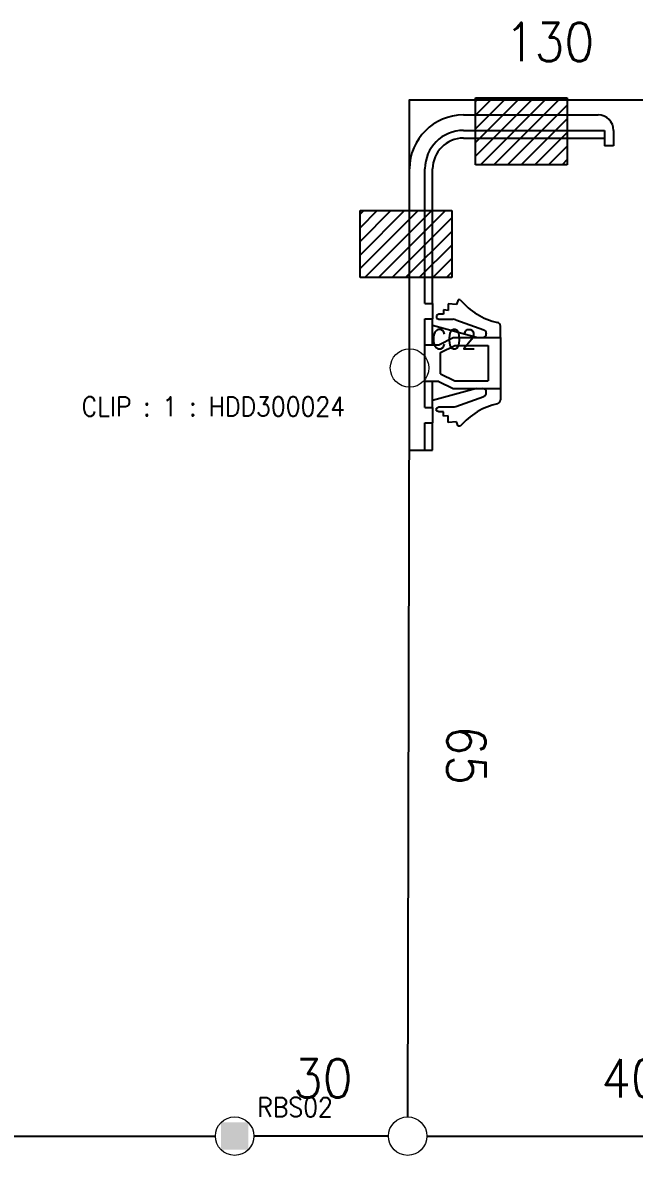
# Model space of a CAD drawing. Header units: inches. Extents: x 47316 to 59086, y 3141 to 11743.
# Drawn here: x 50955.9 to 51035.4, y 3670.7 to 3817.7 of the extents above; entities that cross this region are included whole.
import ezdxf

# ---------------------------------------------------------------- set-up
doc = ezdxf.new("R2010")
doc.units = ezdxf.units.IN
doc.header["$MEASUREMENT"] = 0
doc.styles.get("Standard").update_dxf_attribs({"font": ''})
doc.styles.get('Standard').set_extended_font_data('SimSun')
doc.linetypes.add('_VH_FELT_TAPE', pattern='A,0.4,-0.7,["FELT",Standard,S=0.3,R=0,X=-0.5,Y=-0.15],-0.7', length=1.8)

msp = doc.modelspace()

# ---------------------------------------------------------------- linework, layer by layer
at = {"color": 0, "lineweight": -3}
for p, q in [((51022.31, 3807.97), (51014.77, 3800.43)), ((51020.54, 3807.97), (51014.77, 3802.2)), ((51018.77, 3807.97), (51014.77, 3803.97)), ((51017.01, 3807.97), (51014.77, 3805.74)), ((51015.24, 3807.97), (51014.77, 3807.5)), ((51014.77, 3799.28), (51014.77, 3807.97)), ((51014.77, 3807.97), (51026.68, 3807.97)), ((51024.08, 3807.97), (51015.39, 3799.28)), ((51025.84, 3807.97), (51017.15, 3799.28)), ((51026.68, 3807.97), (51026.68, 3799.28)), ((51026.68, 3807.04), (51018.92, 3799.28)), ((51013.19, 3805.76), (51030.69, 3805.76)), ((51026.68, 3805.27), (51020.69, 3799.28)), ((51013.19, 3803.76), (51031.49, 3803.76)), ((51026.68, 3803.5), (51022.46, 3799.28)), ((51031.49, 3803.76), (51031.49, 3801.76)), ((51032.69, 3803.76), (51032.69, 3801.76)), ((51013.19, 3802.76), (51031.49, 3802.76)), ((51026.68, 3801.73), (51024.23, 3799.28)), ((51032.69, 3801.76), (51031.49, 3801.76)), ((51026.68, 3799.28), (51014.77, 3799.28)), ((51026.68, 3799.97), (51025.99, 3799.28)), ((51006.19, 3762.26), (51006.19, 3798.76)), ((51008.19, 3781.31), (51008.19, 3798.76)), ((51009.19, 3781.31), (51009.19, 3798.76)), ((51007.3, 3793.35), (50999.76, 3785.82)), ((51005.53, 3793.35), (50999.76, 3787.58)), ((51003.76, 3793.35), (50999.76, 3789.35)), ((51002, 3793.35), (50999.76, 3791.12)), ((51000.23, 3793.35), (50999.76, 3792.89)), ((50999.76, 3784.66), (50999.76, 3793.35)), ((50999.76, 3793.35), (51011.67, 3793.35)), ((51009.07, 3793.35), (51000.38, 3784.66)), ((51010.84, 3793.35), (51002.15, 3784.66)), ((51011.67, 3793.35), (51011.67, 3784.66)), ((51011.67, 3792.42), (51003.91, 3784.66)), ((51011.67, 3790.65), (51005.68, 3784.66)), ((51011.67, 3788.88), (51007.45, 3784.66)), ((51011.67, 3787.12), (51009.22, 3784.66)), ((51011.67, 3784.66), (50999.76, 3784.66)), ((51011.67, 3785.35), (51010.98, 3784.66)), ((51012.49, 3781.76), (51012.27, 3781.16)), ((51012.78, 3781.76), (51012.49, 3781.76)), ((51008.19, 3781.31), (51009.19, 3781.31)), ((51009.19, 3781.31), (51009.19, 3779.31)), ((51010.6, 3780.45), (51010.6, 3779.9)), ((51011.22, 3780.4), (51010.6, 3780.45)), ((51011.22, 3781.25), (51011.22, 3780.4)), ((51012.27, 3781.16), (51011.22, 3781.25)), ((51008.19, 3779.31), (51009.19, 3779.31)), ((51008.19, 3767.81), (51008.19, 3779.31)), ((51009.19, 3775.94), (51009.19, 3779.31)), ((51009.99, 3779.9), (51009.69, 3779.75)), ((51009.69, 3779.75), (51009.69, 3779.4)), ((51009.69, 3779.4), (51009.99, 3779.25)), ((51010.6, 3779.9), (51009.99, 3779.9)), ((51009.99, 3779.25), (51011.87, 3779.25)), ((51012.21, 3779.19), (51015.83, 3777.88)), ((51014.89, 3776.86), (51009.19, 3778.43)), ((51016.16, 3777.41), (51016.16, 3777.36)), ((51017.99, 3776.86), (51017.99, 3778.34)), ((51008.19, 3775.94), (51009.99, 3775.94)), ((51009.99, 3775.94), (51011.86, 3776.86)), ((51010.19, 3774.93), (51012.09, 3775.85)), ((51011.86, 3776.86), (51017.99, 3776.86)), ((51012.09, 3775.85), (51016.39, 3775.85)), ((51016.39, 3775.85), (51016.39, 3771.26)), ((51017.99, 3776.86), (51017.99, 3770.26)), ((51010.19, 3772.18), (51010.19, 3774.93)), ((51009.99, 3771.17), (51008.19, 3771.17)), ((51009.19, 3767.81), (51009.19, 3771.17)), ((51009.99, 3771.17), (51011.86, 3770.26)), ((51010.19, 3772.18), (51012.09, 3771.26)), ((51012.09, 3771.26), (51016.39, 3771.26)), ((51014.89, 3770.26), (51009.19, 3768.68)), ((51011.86, 3770.26), (51017.99, 3770.26)), ((51016.16, 3769.71), (51016.16, 3769.76)), ((51017.99, 3770.26), (51017.99, 3768.77)), ((51012.21, 3767.92), (51015.83, 3769.24)), ((51008.19, 3767.81), (51009.19, 3767.81)), ((51009.19, 3767.81), (51009.19, 3765.81)), ((51009.69, 3767.71), (51009.99, 3767.86)), ((51009.69, 3767.36), (51009.69, 3767.71)), ((51009.99, 3767.21), (51009.69, 3767.36)), ((51009.99, 3767.86), (51011.87, 3767.86)), ((51010.6, 3767.21), (51009.99, 3767.21)), ((51010.6, 3766.66), (51010.6, 3767.21)), ((51011.22, 3766.71), (51010.6, 3766.66)), ((51011.22, 3765.86), (51011.22, 3766.71)), ((51008.19, 3765.81), (51009.19, 3765.81)), ((51008.19, 3762.26), (51008.19, 3765.81)), ((51009.19, 3762.26), (51009.19, 3765.81)), ((51012.27, 3765.95), (51011.22, 3765.86)), ((51012.49, 3765.35), (51012.27, 3765.95)), ((51012.78, 3765.35), (51012.49, 3765.35)), ((51006.19, 3762.26), (51008.19, 3762.26)), ((51008.19, 3762.26), (51009.19, 3762.26))]:
    msp.add_line(p, q, dxfattribs=at)
at = {"color": 0, "linetype": '_VH_FELT_TAPE', "lineweight": -3, "ltscale": 5}
for p, q in [((51005.95, 3675.72), (51006.18, 3770.42)), ((50915.99, 3673.22), (50980.97, 3673.22)), ((51003.44, 3673.22), (50985.97, 3673.22)), ((51008.44, 3673.22), (51061.02, 3673.22))]:
    msp.add_line(p, q, dxfattribs=at)
msp.add_lwpolyline([(51006.19, 3775.42), (51006.19, 3807.74), (51041.28, 3807.74)], dxfattribs=at)
at = {"color": 0, "linetype": 'Continuous', "lineweight": 15}
for centre in [(51006.19, 3772.92), (50983.47, 3673.22), (51005.94, 3673.22)]:
    msp.add_circle(centre, 2.5, dxfattribs=at)
at = {"color": 0, "lineweight": -3}
for centre, radius, start, end in [((51013.19, 3798.76), 7, 90, 180), ((51030.69, 3803.76), 2, 0.0001, 90), ((51013.19, 3798.76), 5, 90, 180), ((51013.19, 3798.76), 4, 90, 179.9999), ((51019.63, 3787.59), 9, 220.3899, 256.9515), ((51011.87, 3778.25), 1, 70, 90), ((51017.49, 3778.34), 0.5, 0, 76.9515), ((51015.66, 3777.36), 0.5, 270, 0), ((51015.66, 3777.41), 0.5, 0, 70), ((51015.66, 3769.76), 0.5, 0, 89.8823), ((51015.66, 3769.71), 0.5, 290, 0), ((51019.63, 3759.52), 9, 103.0485, 139.6101), ((51017.49, 3768.77), 0.5, 283.0485, 0), ((51011.87, 3768.86), 1, 270, 290)]:
    msp.add_arc(centre, radius, start, end, dxfattribs=at)
at = {"color": 0, "linetype": 'Continuous', "lineweight": 15, "extrusion": (0, 0, -1)}
msp.add_solid([(-50981.7, 3674.99), (-50981.7, 3671.45), (-50985.23, 3674.99), (-50985.23, 3671.45)], dxfattribs=at)

# ---------------------------------------------------------------- texts
at = {"color": 7, "linetype": '_VH_FELT_TAPE', "lineweight": 18, "ltscale": 5, "char_height": 5, "attachment_point": 1}
for s, insert, width in [('\\Fromans.shx;\\W0.9000000000;\\T1.0000000000;\\o\\l130', (51018.59, 3817.74), 12.8571), ('\\Fromans.shx;\\W0.9000000000;\\T1.0000000000;\\o\\l30', (50991.06, 3683.22), 8.5714), ('\\Fromans.shx;\\W0.9000000000;\\T1.0000000000;\\o\\l40', (51031.09, 3683.22), 8.5714)]:
    msp.add_mtext(s, dxfattribs=dict(at, insert=insert, width=width))
at = {"color": 21, "linetype": 'Continuous', "lineweight": 15, "char_height": 2.5, "attachment_point": 1}
for s, insert, width in [('\\Fromans.shx;\\W0.9000000000;\\T1.0000000000;\\o\\lC02', (51009.01, 3777.92), 6.5357), ('\\Fromans.shx;\\W0.9000000000;\\T1.0000000000;\\o\\lRBS02', (50986.39, 3678.22), 10.9286)]:
    msp.add_mtext(s, dxfattribs=dict(at, insert=insert, width=width))
at = {"color": 42, "linetype": 'Continuous', "lineweight": 15, "insert": (50963.59, 3769.17), "char_height": 2.5, "width": 40.1786, "attachment_point": 1}
msp.add_mtext('\\Fromans.shx;\\W0.9000000000;\\T1.0000000000;\\o\\lCLIP : 1 : HDD300024', dxfattribs=at)
at = {"color": 7, "linetype": '_VH_FELT_TAPE', "lineweight": 18, "ltscale": 5, "insert": (51016.07, 3726.5), "char_height": 5, "width": 8.5714, "attachment_point": 1, "rotation": 270}
msp.add_mtext('\\Fromans.shx;\\W0.9000000000;\\T1.0000000000;\\o\\l65', dxfattribs=at)

doc.saveas('drawing.dxf')
